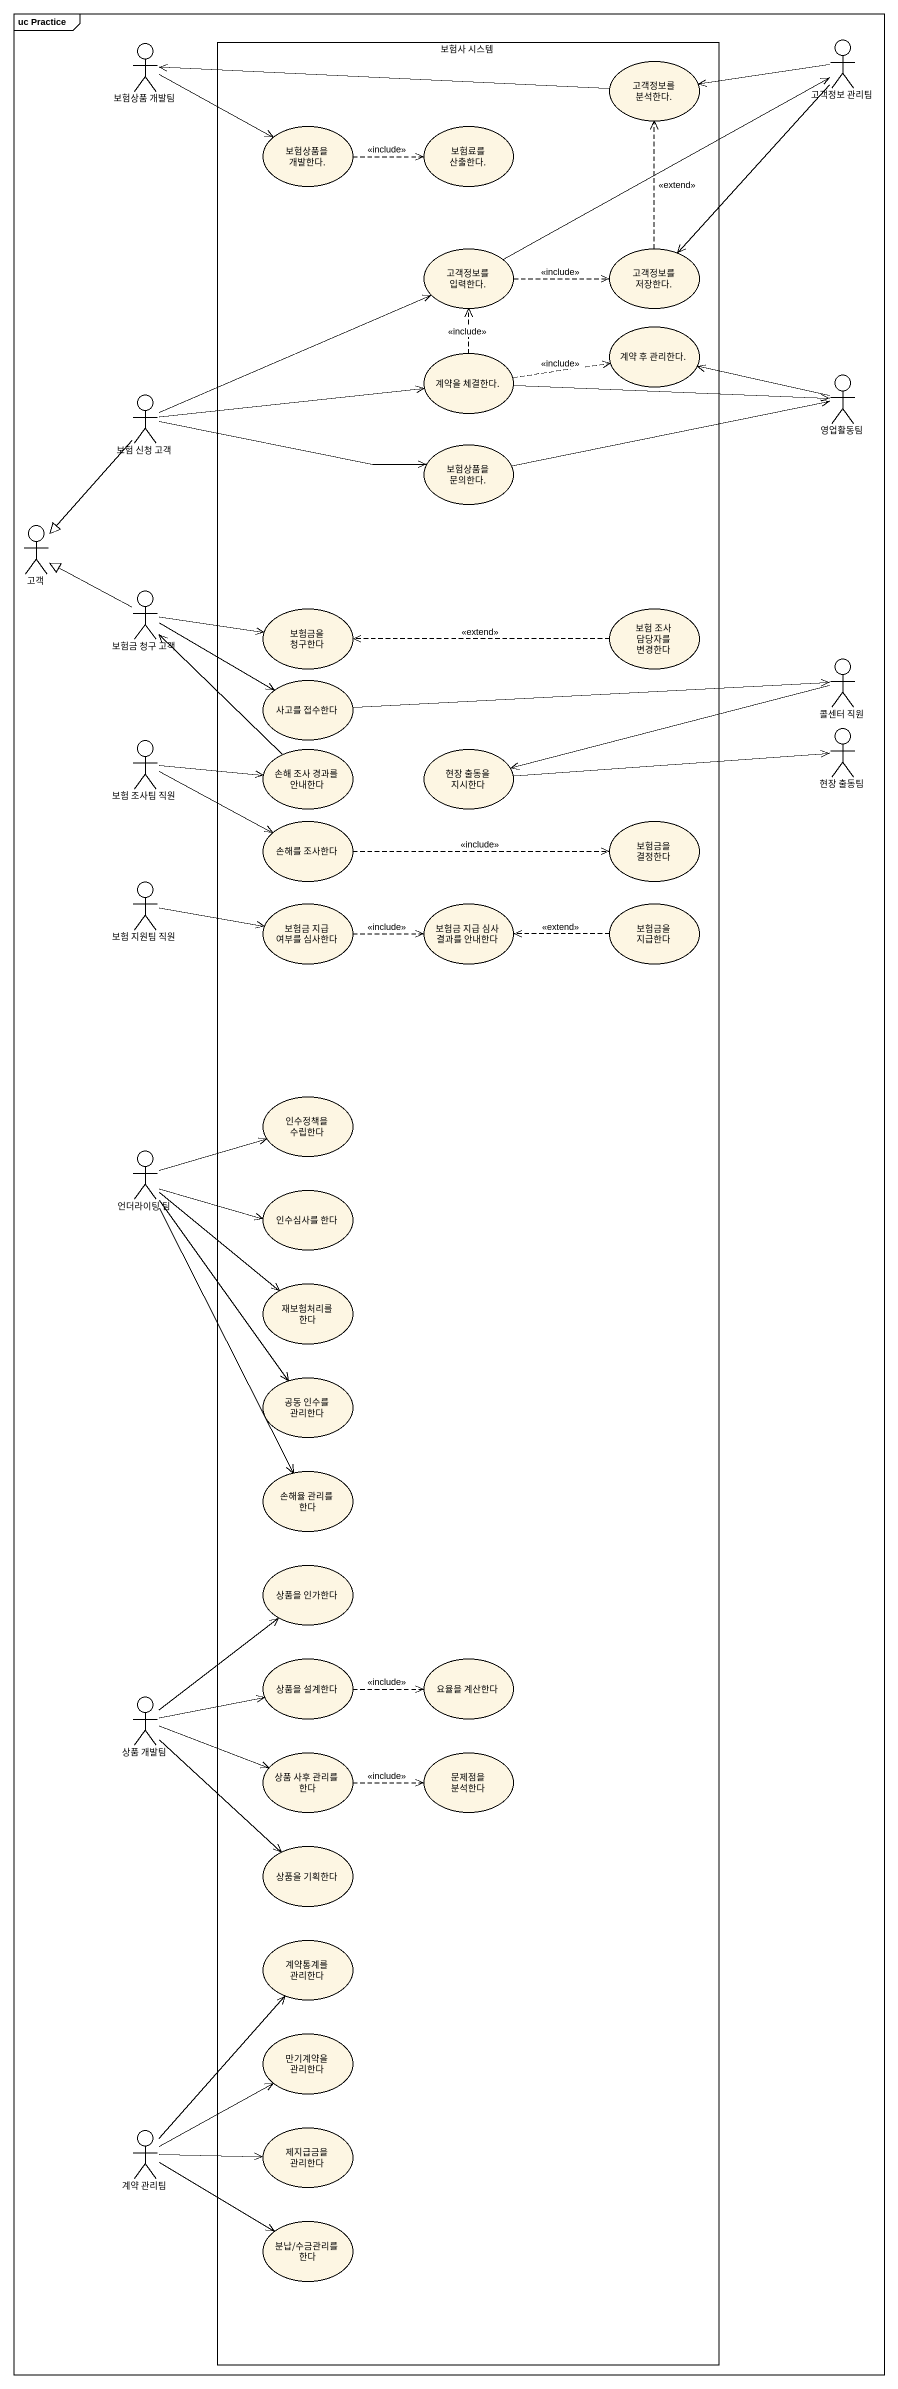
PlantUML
@startuml
mainframe uc Practice
actor "보험상품 개발팀" as 보험상품_개발팀
rectangle "보험사 시스템" as 보험사_시스템 {
  usecase "고객정보를 분석한다." as 고객정보를_분석한다
  usecase "보험상품을 개발한다." as 보험상품을_개발한다
  usecase "보험료를 산출한다." as 보험료를_산출한다
  usecase "고객정보를 입력한다." as 고객정보를_입력한다
  usecase "고객정보를 저장한다." as 고객정보를_저장한다
  usecase "계약 후 관리한다." as 계약_후_관리한다
  usecase "계약을 체결한다." as 계약을_체결한다
  usecase "보험상품을 문의한다." as 보험상품을_문의한다
  usecase "보험금을 청구한다" as 보험금을_청구한다
  usecase "보험 조사 담당자를 변경한다" as 보험_조사_담당자를_변경한다
  usecase "사고를 접수한다" as 사고를_접수한다
  usecase "손해 조사 경과를 안내한다" as 손해_조사_경과를_안내한다
  usecase "현장 출동을 지시한다" as 현장_출동을_지시한다
  usecase "손해를 조사한다" as 손해를_조사한다
  usecase "보험금을 결정한다" as 보험금을_결정한다
  usecase "보험금 지급 여부를 심사한다" as 보험금_지급_여부를_심사한다
  usecase "보험금 지급 심사 결과를 안내한다" as 보험금_지급_심사_결과를_안내한다
  usecase "보험금을 지급한다" as 보험금을_지급한다
  usecase "인수정책을 수립한다" as 인수정책을_수립한다
  usecase "인수심사를 한다" as 인수심사를_한다
  usecase "재보험처리를 한다" as 재보험처리를_한다
  usecase "공동 인수를 관리한다" as 공동_인수를_관리한다
  usecase "손해율 관리를 한다" as 손해율_관리를_한다
  usecase "상품을 인가한다" as 상품을_인가한다
  usecase "상품을 설계한다" as 상품을_설계한다
  usecase "요율을 계산한다" as 요율을_계산한다
  usecase "상품 사후 관리를 한다" as 상품_사후_관리를_한다
  usecase "문제점을 분석한다" as 문제점을_분석한다
  usecase "상품을 기획한다" as 상품을_기획한다
  usecase "계약통계를 관리한다" as 계약통계를_관리한다
  usecase "만기계약을 관리한다" as 만기계약을_관리한다
  usecase "제지급금을 관리한다" as 제지급금을_관리한다
  usecase "분납/수금관리를 한다" as 분납_수금관리를_한다
}
actor "고객정보 관리팀" as 고객정보_관리팀
actor "보험 신청 고객" as 보험_신청_고객
actor 영업활동팀
actor 고객
actor "보험금 청구 고객" as 보험금_청구_고객
actor "콜센터 직원" as 콜센터_직원
actor "보험 조사팀 직원" as 보험_조사팀_직원
actor "현장 출동팀" as 현장_출동팀
actor "보험 지원팀 직원" as 보험_지원팀_직원
actor "언더라이팅 팀" as 언더라이팅_팀
actor "상품 개발팀" as 상품_개발팀
actor "계약 관리팀" as 계약_관리팀
보험상품_개발팀 -right-> 보험상품을_개발한다
고객정보를_분석한다 -left-> 보험상품_개발팀
고객정보_관리팀 -left-> 고객정보를_분석한다
고객정보_관리팀 --> 고객정보를_저장한다
보험상품을_개발한다 .right.> 보험료를_산출한다 : <<include>>
고객정보를_입력한다 -right-> 고객정보_관리팀
고객정보를_입력한다 .right.> 고객정보를_저장한다 : <<include>>
고객정보를_저장한다 .up.> 고객정보를_분석한다 : <<extend>>
계약을_체결한다 .up.> 고객정보를_입력한다 : <<include>>
계약을_체결한다 .right.> 계약_후_관리한다 : <<include>>
계약을_체결한다 -right-> 영업활동팀
보험_신청_고객 -right-> 고객정보를_입력한다
보험_신청_고객 -right-> 계약을_체결한다
보험_신청_고객 -right-> 보험상품을_문의한다
보험_신청_고객 --|> 고객
영업활동팀 -left-> 계약_후_관리한다
보험상품을_문의한다 -right-> 영업활동팀
보험금_청구_고객 -left-|> 고객
보험금_청구_고객 -right-> 보험금을_청구한다
보험금_청구_고객 -right-> 사고를_접수한다
보험_조사_담당자를_변경한다 .left.> 보험금을_청구한다 : <<extend>>
사고를_접수한다 -right-> 콜센터_직원
콜센터_직원 -left-> 현장_출동을_지시한다
보험_조사팀_직원 -right-> 손해_조사_경과를_안내한다
보험_조사팀_직원 -right-> 손해를_조사한다
손해_조사_경과를_안내한다 -up-> 보험금_청구_고객
현장_출동을_지시한다 -right-> 현장_출동팀
손해를_조사한다 .right.> 보험금을_결정한다 : <<include>>
보험_지원팀_직원 -right-> 보험금_지급_여부를_심사한다
보험금_지급_여부를_심사한다 .right.> 보험금_지급_심사_결과를_안내한다 : <<include>>
보험금을_지급한다 .left.> 보험금_지급_심사_결과를_안내한다 : <<extend>>
언더라이팅_팀 -right-> 인수정책을_수립한다
언더라이팅_팀 -right-> 인수심사를_한다
언더라이팅_팀 --> 재보험처리를_한다
언더라이팅_팀 --> 공동_인수를_관리한다
언더라이팅_팀 --> 손해율_관리를_한다
상품을_설계한다 .right.> 요율을_계산한다 : <<include>>
상품_개발팀 -up-> 상품을_인가한다
상품_개발팀 -right-> 상품을_설계한다
상품_개발팀 -right-> 상품_사후_관리를_한다
상품_개발팀 --> 상품을_기획한다
상품_사후_관리를_한다 .right.> 문제점을_분석한다 : <<include>>
계약_관리팀 -up-> 계약통계를_관리한다
계약_관리팀 -up-> 만기계약을_관리한다
계약_관리팀 -right-> 제지급금을_관리한다
계약_관리팀 -right-> 분납_수금관리를_한다
@enduml
